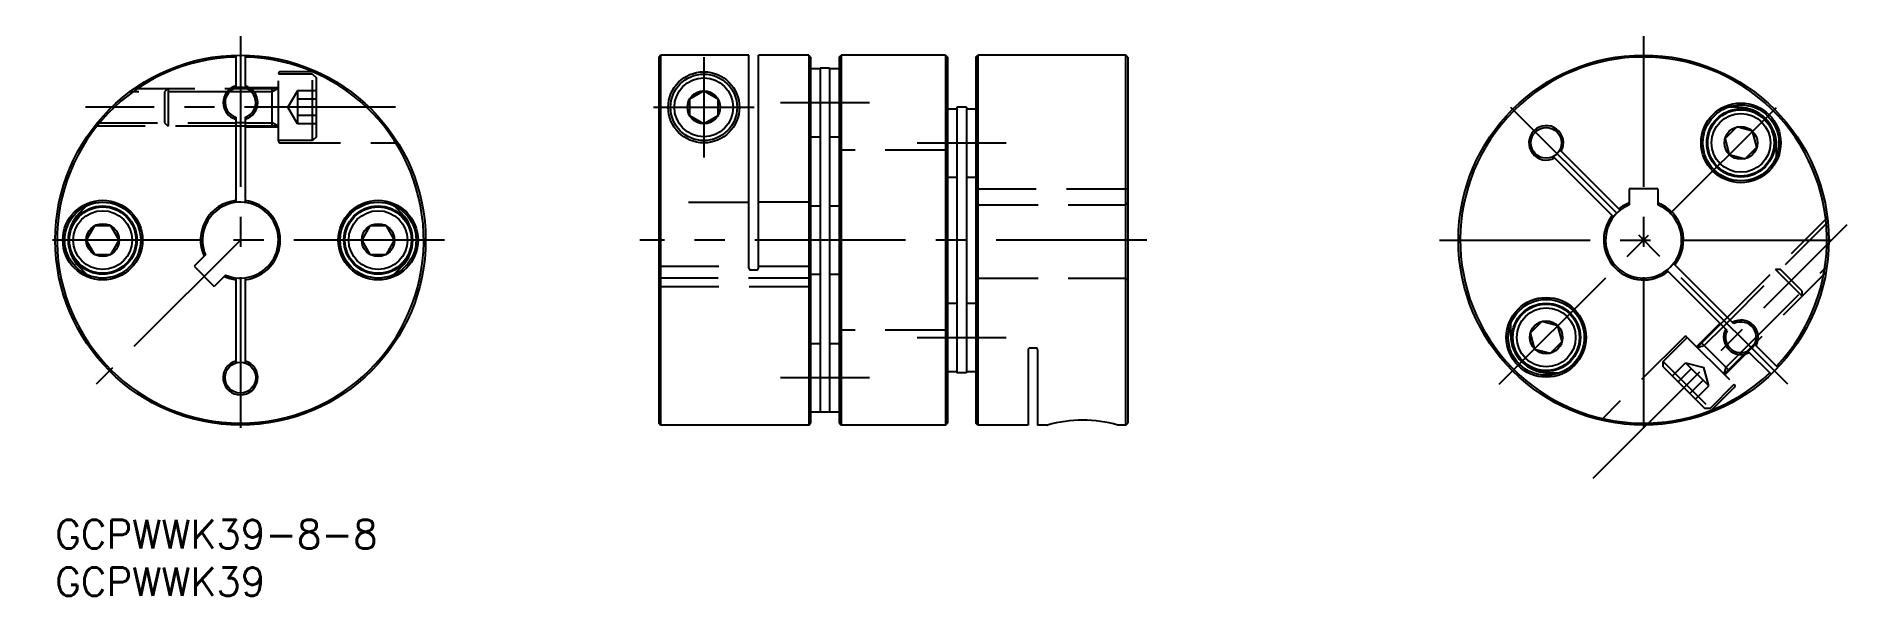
# Model space of a CAD drawing. Extents: x -2 to 189, y -8 to 51.
import ezdxf

# ---------------------------------------------------------------- set-up
doc = ezdxf.new("R2010")
doc.units = 0
doc.header["$LTSCALE"] = 0.5
doc.linetypes.add('CENTER', pattern=[50.8, 31.75, -6.35, 6.35, -6.35])
doc.linetypes.add('DASHED', pattern=[19.05, 12.7, -6.35])
for name, color, linetype in [('MSM_CENTER', 1, 'CENTER'), ('MSM_CONTINUOUS', 7, 'CONTINUOUS'), ('MSM_DASHED', 4, 'DASHED'), ('MSM_NARROW', 5, 'CONTINUOUS'), ('MSM_PART_NUMBER', 7, 'CONTINUOUS')]:
    doc.layers.add(name, color=color, linetype=linetype)
doc.styles.get("Standard").update_dxf_attribs({"font": 'txt.shx', "height": 3, "bigfont": 'bigfont.shx'})

# ---------------------------------------------------------------- blocks, each defined once
blk = doc.blocks.new('*U27')
at = {"layer": 'MSM_PART_NUMBER'}
blk.add_text('GCPWWK39-8-8', height=3, dxfattribs=at).set_placement((0, -3))
blk = doc.blocks.new('*U28')
at = {"layer": 'MSM_PART_NUMBER'}
blk.add_text('GCPWWK39', height=3, dxfattribs=at).set_placement((0, -8))

msp = doc.modelspace()

# ---------------------------------------------------------------- linework, layer by layer
at = {"layer": 'MSM_CENTER'}
for p, q in [((19.5, 51), (19.5, 8)), ((167.24, 51), (167.24, 8)), ((68.29, 48.8), (68.29, 38.2)), ((76.35, 44), (85.73, 44)), ((152.04, 14.3), (182.44, 44.7)), ((182.44, 14.3), (152.04, 44.7)), ((35.82, 43.5), (3.18, 43.5)), ((62.99, 43.5), (73.59, 43.5)), ((90.75, 39.75), (100.13, 39.75)), ((161.94, 4.4), (188.68, 31.14)), ((41, 29.5), (-2, 29.5)), ((19.5, 29.5), (4.3, 14.3)), ((114.94, 29.5), (61.54, 29.5)), ((145.74, 29.5), (188.74, 29.5)), ((90.75, 19.25), (100.13, 19.25)), ((76.35, 15), (85.73, 15))]:
    msp.add_line(p, q, dxfattribs=at)
at = {"layer": 'MSM_CONTINUOUS'}
for p, q in [((19, 48.99), (19, 45.54)), ((20, 48.99), (20, 45.54)), ((63.54, 48.79), (63.74, 48.99)), ((63.54, 48.79), (63.54, 10.2)), ((63.74, 48.99), (63.74, 10)), ((73.04, 48.99), (63.74, 48.99)), ((73.04, 26.55), (73.04, 48.99)), ((79.34, 49), (74.04, 49)), ((74.04, 26.55), (74.04, 49)), ((79.34, 49), (79.54, 48.8)), ((79.34, 49), (79.34, 10)), ((79.54, 48.8), (79.54, 10.2)), ((82.54, 48.8), (82.74, 49)), ((82.54, 48.8), (82.54, 10.2)), ((93.74, 49), (82.74, 49)), ((82.74, 49), (82.74, 10)), ((93.74, 49), (93.94, 48.8)), ((93.74, 49), (93.74, 10)), ((93.94, 48.8), (93.94, 10.2)), ((96.94, 48.8), (97.14, 49)), ((96.94, 48.8), (96.94, 10.2)), ((112.74, 49), (97.14, 49)), ((97.14, 49), (97.14, 10)), ((112.94, 48.8), (112.74, 49)), ((112.74, 10), (112.74, 49)), ((112.94, 48.8), (112.94, 10.2)), ((79.54, 47.6), (80.54, 47.6)), ((80.54, 47.64), (80.54, 11.36)), ((81.54, 47.64), (80.54, 47.64)), ((81.54, 47.64), (81.54, 11.36)), ((81.54, 47.6), (82.54, 47.6)), ((18.89, 45.5), (20.11, 45.5)), ((68.29, 45.23), (66.79, 44.37)), ((66.79, 44.37), (66.79, 42.63)), ((69.79, 44.37), (68.29, 45.23)), ((69.79, 42.63), (69.79, 44.37)), ((19, 42.46), (19, 33.47)), ((20, 42.46), (20, 33.47)), ((66.79, 42.63), (68.29, 41.77)), ((68.29, 41.77), (69.79, 42.63)), ((93.94, 43.35), (94.94, 43.35)), ((94.94, 43.5), (94.94, 15.5)), ((95.94, 43.5), (94.94, 43.5)), ((95.94, 43.5), (95.94, 15.5)), ((95.94, 43.35), (96.94, 43.35)), ((177.24, 43.5), (176.09, 43.5)), ((20, 41.5), (19, 41.5)), ((79.54, 40.4), (80.54, 40.4)), ((81.54, 40.4), (82.54, 40.4)), ((177.05, 41.43), (175.82, 40.2)), ((175.82, 40.2), (176.27, 38.53)), ((178.72, 40.98), (177.05, 41.43)), ((179.17, 39.3), (178.72, 40.98)), ((164.08, 31.95), (157.72, 38.31)), ((164.79, 32.66), (158.43, 39.02)), ((176.27, 38.53), (177.94, 38.08)), ((177.94, 38.08), (179.17, 39.3)), ((181.24, 38.35), (181.24, 39.5)), ((93.94, 36.15), (94.94, 36.15)), ((95.94, 36.15), (96.94, 36.15)), ((165.74, 34.9), (165.74, 33.21)), ((168.74, 34.9), (165.74, 34.9)), ((168.74, 34.9), (168.74, 33.21)), ((3.34, 33.14), (2.53, 32.33)), ((36.47, 32.33), (35.66, 33.14)), ((79.54, 33.1), (80.54, 33.1)), ((81.54, 33.1), (82.54, 33.1)), ((4.13, 31), (3.27, 29.5)), ((5.87, 31), (4.13, 31)), ((6.73, 29.5), (5.87, 31)), ((33.13, 31), (32.27, 29.5)), ((34.87, 31), (33.13, 31)), ((35.73, 29.5), (34.87, 31)), ((3.27, 29.5), (4.13, 28)), ((5.87, 28), (6.73, 29.5)), ((32.27, 29.5), (33.13, 28)), ((34.87, 28), (35.73, 29.5)), ((4.13, 28), (5.87, 28)), ((15.82, 27.94), (14.62, 26.74)), ((14.62, 26.74), (16.74, 24.62)), ((33.13, 28), (34.87, 28)), ((176.76, 20.69), (170.4, 27.05)), ((2.53, 26.67), (3.34, 25.86)), ((17.94, 25.82), (16.74, 24.62)), ((19, 25.53), (19, 16.54)), ((20, 25.53), (20, 16.54)), ((35.66, 25.86), (36.47, 26.67)), ((73.24, 26.35), (73.84, 26.35)), ((79.54, 25.9), (80.54, 25.9)), ((81.54, 25.9), (82.54, 25.9)), ((176.05, 19.98), (169.69, 26.34)), ((93.94, 22.85), (94.94, 22.85)), ((95.94, 22.85), (96.94, 22.85)), ((176.08, 21.37), (175.37, 20.66)), ((153.24, 20.65), (153.24, 19.5)), ((156.54, 20.92), (155.31, 19.7)), ((155.31, 19.7), (155.76, 18.02)), ((158.21, 20.47), (156.54, 20.92)), ((158.66, 18.8), (158.21, 20.47)), ((79.54, 18.6), (80.54, 18.6)), ((81.54, 18.6), (82.54, 18.6)), ((102.44, 17.92), (102.44, 10)), ((103.24, 18.12), (102.64, 18.12)), ((103.44, 17.92), (103.44, 10)), ((155.76, 18.02), (157.44, 17.57)), ((157.44, 17.57), (158.66, 18.8)), ((178.99, 18.62), (178.12, 17.75)), ((180.67, 15.36), (178.23, 17.8)), ((181.38, 16.07), (178.94, 18.51)), ((93.94, 15.65), (94.94, 15.65)), ((95.94, 15.5), (94.94, 15.5)), ((95.94, 15.65), (96.94, 15.65)), ((157.24, 15.5), (158.39, 15.5)), ((63.74, 10), (63.54, 10.2)), ((79.34, 10), (63.74, 10)), ((79.34, 10), (79.54, 10.2)), ((79.54, 11.4), (80.54, 11.4)), ((81.54, 11.36), (80.54, 11.36)), ((81.54, 11.4), (82.54, 11.4)), ((82.54, 10.2), (82.74, 10)), ((93.74, 10), (82.74, 10)), ((93.74, 10), (93.94, 10.2)), ((97.14, 10), (96.94, 10.2)), ((102.44, 10), (97.14, 10)), ((104.45, 10), (103.44, 10)), ((104.45, 10), (104.48, 10)), ((111.93, 10), (111.89, 10)), ((112.74, 10), (111.93, 10)), ((112.74, 10), (112.94, 10.2))]:
    msp.add_line(p, q, dxfattribs=at)
for centre, radius in [((19.5, 29.5), 19.5), ((167.24, 29.5), 19.5), ((68.29, 43.5), 3.75), ((68.29, 43.5), 3.5), ((68.29, 43.5), 3.1), ((68.29, 43.5), 1.73), ((177.49, 39.75), 4.2), ((177.49, 39.75), 4), ((177.49, 39.75), 3.6), ((177.49, 39.75), 3.5), ((177.49, 39.75), 3.1), ((156.99, 39.75), 1.62), ((177.49, 39.75), 1.73), ((5, 29.5), 4.2), ((5, 29.5), 4), ((5, 29.5), 3.6), ((5, 29.5), 3.5), ((5, 29.5), 3.1), ((34, 29.5), 4.2), ((34, 29.5), 4), ((34, 29.5), 3.6), ((34, 29.5), 3.5), ((34, 29.5), 3.1), ((5, 29.5), 1.73), ((34, 29.5), 1.73), ((156.99, 19.25), 4.2), ((156.99, 19.25), 4), ((156.99, 19.25), 3.6), ((156.99, 19.25), 3.5), ((156.99, 19.25), 3.1), ((156.99, 19.25), 1.73), ((19.5, 15), 1.62)]:
    msp.add_circle(centre, radius, dxfattribs=at)
for centre, radius, start, end in [((19.5, 29.5), 19.3, 91.4845, 88.5155), ((167.24, 29.5), 19.3, 316.4845, 313.5155), ((19.5, 44), 1.82, 105.9456, 254.0544), ((19.5, 44), 1.62, 287.9774, 252.0226), ((19.5, 44), 1.82, 285.9456, 74.0544), ((177.24, 39.5), 4, 360, 90), ((156.99, 39.75), 1.82, 330.9456, 299.0544), ((19.5, 29.5), 4.2, 96.8371, 204.0752), ((19.5, 29.5), 4, 247.0243, 202.9757), ((19.5, 29.5), 4.2, 276.8371, 83.1629), ((167.24, 29.5), 4, 112.0243, 67.9757), ((167.24, 29.5), 4.2, 110.9248, 128.1628), ((167.24, 29.5), 4.2, 321.8371, 69.0752), ((5.36, 29.5), 4, 135, 225), ((33.64, 29.5), 4, 315, 45), ((167.24, 29.5), 4.2, 141.8371, 308.1629), ((19.5, 29.5), 4.2, 245.9248, 263.1629), ((73.24, 26.55), 0.2, 180, 270), ((73.84, 26.55), 0.2, 270, 0), ((177.49, 19.25), 1.82, 330.9456, 119.0544), ((157.24, 19.5), 4, 180, 270), ((177.49, 19.25), 1.82, 150.9456, 299.0544), ((177.49, 19.25), 1.62, 152.9774, 117.0226), ((102.64, 17.92), 0.2, 90, 180), ((103.24, 17.92), 0.2, 0, 90), ((19.5, 15), 1.82, 105.9456, 74.0544), ((108.19, -2.98), 13.5, 74.0842, 105.9354)]:
    msp.add_arc(centre, radius, start, end, dxfattribs=at)
at = {"layer": 'MSM_DASHED'}
for p, q in [((23.5, 39.95), (23.5, 47.05)), ((27.1, 47), (23.5, 47)), ((27.57, 47.25), (23.7, 47.25)), ((27.1, 40), (27.1, 47)), ((27.1, 47), (27.5, 46.6)), ((27.5, 40.4), (27.5, 46.6)), ((18.33, 45.12), (7.83, 45.12)), ((8.35, 45.5), (18.89, 45.5)), ((11.88, 45.5), (11.5, 45.12)), ((11.5, 45.12), (11.5, 41.88)), ((11.88, 45.5), (11.88, 41.5)), ((20, 45.6), (23.5, 45.6)), ((20.11, 45.5), (23.5, 45.5)), ((22.84, 45.12), (20.67, 45.12)), ((23.5, 45.5), (22.84, 45.12)), ((22.84, 41.5), (22.84, 45.5)), ((25.5, 45.23), (24.5, 43.5)), ((27.5, 45.23), (25.5, 45.23)), ((25.5, 45.23), (25.5, 41.77)), ((27.5, 44.37), (25.5, 44.37)), ((25.5, 41.77), (24.5, 43.5)), ((27.5, 42.63), (25.5, 42.63)), ((19, 41.5), (4.13, 41.5)), ((4.43, 41.88), (19, 41.88)), ((11.5, 41.88), (11.88, 41.5)), ((20, 41.88), (22.84, 41.88)), ((23.5, 41.5), (20, 41.5)), ((23.5, 41.4), (20, 41.4)), ((23.5, 41.5), (22.84, 41.88)), ((27.5, 41.77), (25.5, 41.77)), ((27.5, 40.4), (27.1, 40)), ((27.1, 40), (23.5, 40)), ((23.7, 39.75), (36.09, 39.75)), ((82.54, 39.2), (82.74, 39)), ((93.74, 39), (82.74, 39)), ((93.94, 39.2), (93.74, 39)), ((96.94, 34.9), (112.94, 34.9)), ((63.54, 33.67), (63.74, 33.47)), ((73.04, 33.47), (63.74, 33.47)), ((79.34, 33.5), (74.04, 33.5)), ((79.54, 33.7), (79.34, 33.5)), ((96.94, 33.42), (97.14, 33.21)), ((97.14, 33.21), (112.74, 33.21)), ((112.94, 33.42), (112.74, 33.21)), ((176.08, 21.37), (186.59, 31.88)), ((186.65, 31.4), (176.35, 21.1)), ((63.54, 26.74), (73.04, 26.74)), ((74.04, 26.74), (79.54, 26.74)), ((179.11, 19.28), (186.54, 26.71)), ((63.54, 25.3), (63.74, 25.5)), ((79.34, 25.5), (63.74, 25.5)), ((79.54, 25.3), (79.34, 25.5)), ((96.94, 25.3), (97.14, 25.5)), ((97.14, 25.5), (112.74, 25.5)), ((112.94, 25.3), (112.74, 25.5)), ((186.44, 26.07), (178.99, 18.62)), ((183.94, 23.58), (181.12, 26.4)), ((181.65, 26.4), (181.12, 26.4)), ((183.94, 24.11), (181.65, 26.4)), ((63.54, 24.62), (79.54, 24.62)), ((183.94, 23.58), (183.94, 24.11)), ((82.54, 19.8), (82.74, 20)), ((93.74, 20), (82.74, 20)), ((93.94, 19.8), (93.74, 20)), ((171.52, 19.28), (162.76, 10.52)), ((169.29, 16.7), (171.84, 19.25)), ((171.8, 19.28), (176.82, 14.26)), ((175.3, 20.73), (172.83, 18.26)), ((175.37, 20.66), (172.9, 18.19)), ((175.64, 20.39), (173.63, 18.38)), ((172.9, 18.19), (173.63, 18.38)), ((173.36, 18.65), (176.19, 15.82)), ((178.12, 17.75), (175.73, 15.36)), ((178.27, 17.76), (175.8, 15.29)), ((175.92, 16.09), (177.46, 17.63)), ((169.29, 16.7), (174.24, 11.75)), ((169.29, 16.14), (169.29, 16.7)), ((169.29, 16.14), (173.68, 11.75)), ((170.26, 15.17), (171.67, 16.58)), ((170.87, 14.56), (172.29, 15.97)), ((171.67, 16.58), (173.6, 16.06)), ((174.12, 14.13), (171.67, 16.58)), ((174.12, 14.13), (173.6, 16.06)), ((175.73, 15.36), (175.92, 16.09)), ((172.1, 13.33), (173.51, 14.75)), ((172.71, 12.72), (174.12, 14.13)), ((174.08, 11.24), (176.82, 13.98)), ((174.24, 11.75), (176.79, 14.3)), ((174.24, 11.75), (173.68, 11.75))]:
    msp.add_line(p, q, dxfattribs=at)
for centre, start, end in [((23.7, 47.05), 90, 180), ((23.7, 39.95), 180, 270), ((171.66, 19.14), 45, 135), ((176.68, 14.12), 315, 45)]:
    msp.add_arc(centre, 0.2, start, end, dxfattribs=at)
at = {"layer": 'MSM_NARROW'}
for p, q in [((20.67, 45.12), (18.33, 45.12)), ((20, 41.88), (19, 41.88)), ((176.35, 21.1), (175.64, 20.39)), ((177.46, 17.63), (179.11, 19.28))]:
    msp.add_line(p, q, dxfattribs=at)

# ---------------------------------------------------------------- block references
at = {"layer": 'MSM_CONTINUOUS'}
for name in ['*U27', '*U28']:
    msp.add_blockref(name, (0, 0), dxfattribs=at)

doc.saveas('drawing.dxf')
